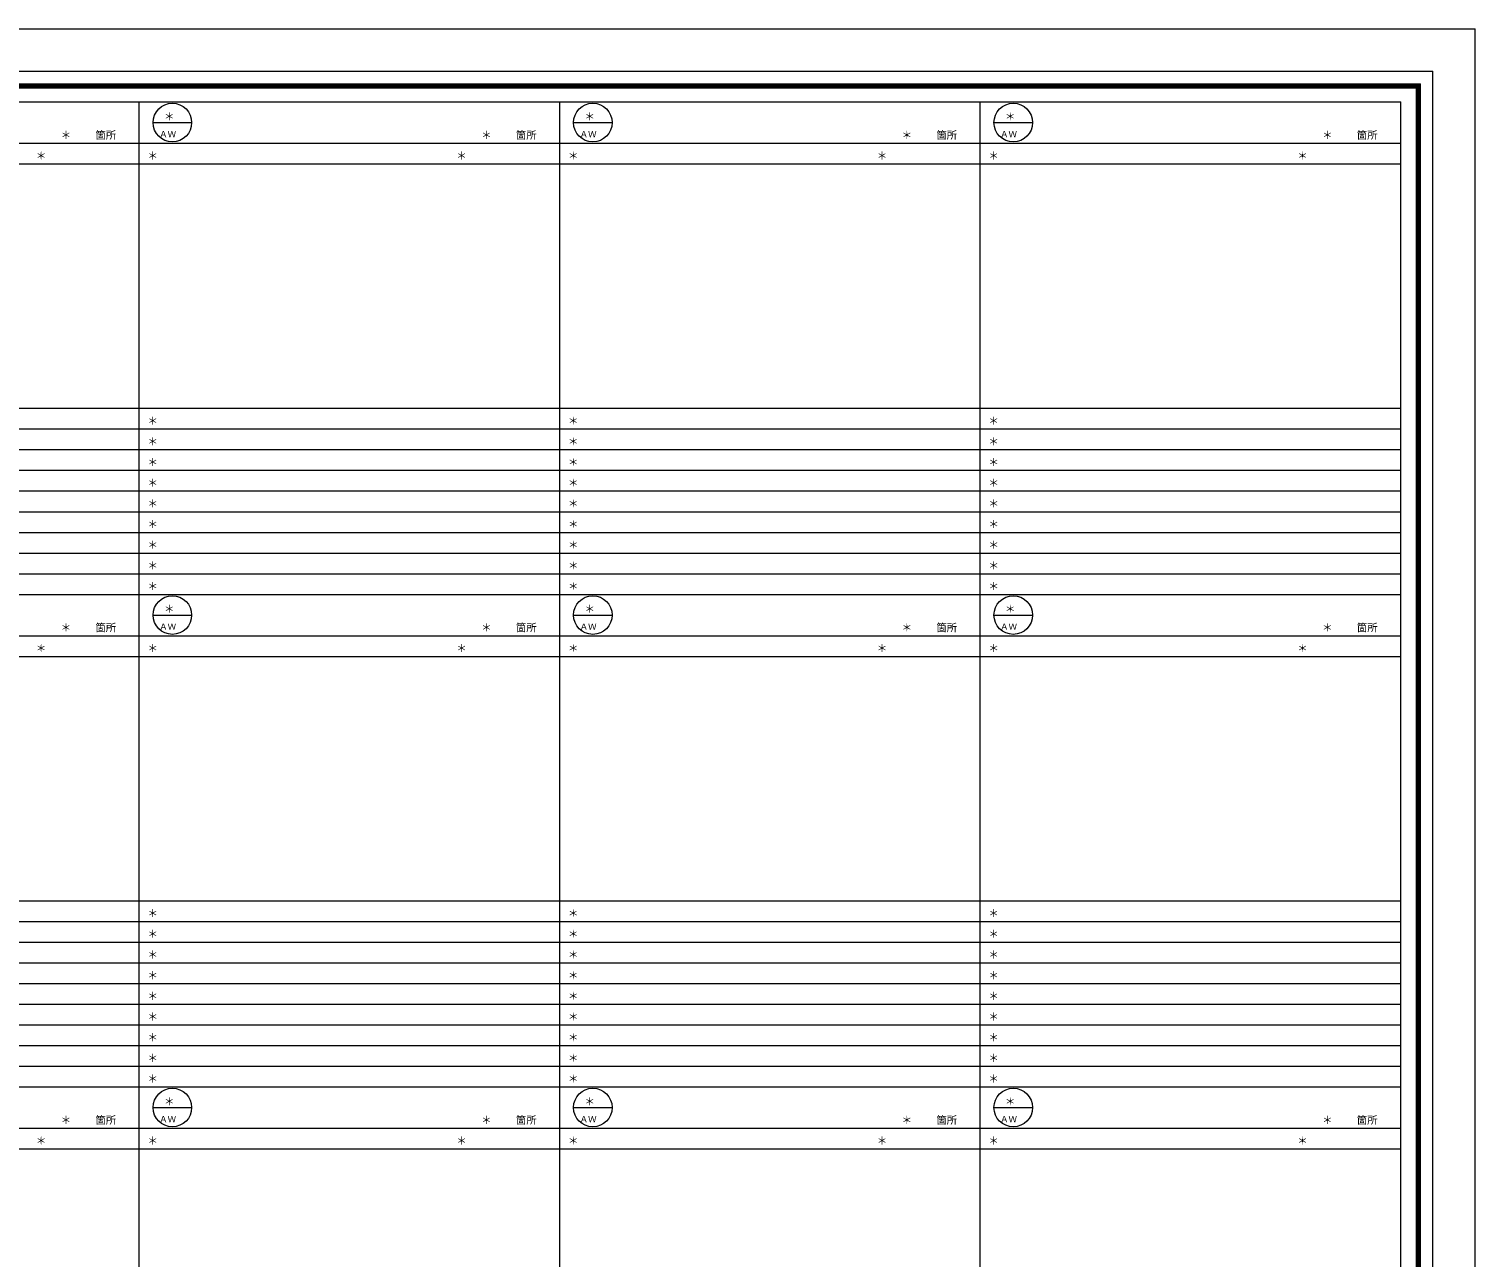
# Model space of a CAD drawing. Units: millimetres, scale not verified. Extents: x -20913 to 21137, y -14769 to 14931.
# Drawn here: x 3645 to 21137, y 81 to 14931 of the extents above; entities that cross this region are included whole.
import ezdxf
from ezdxf.enums import TextEntityAlignment as Align

# ---------------------------------------------------------------- set-up
doc = ezdxf.new("R2010")
doc.units = ezdxf.units.MM
doc.header["$LTSCALE"] = 50
doc.layers.add('0-0_0', color=4, linetype='Continuous')
doc.layers.add('0-1_USER1', color=4, linetype='Continuous', lineweight=9)
doc.styles.add('ＭＳ ゴシック', font='')
doc.styles.get('ＭＳ ゴシック').set_extended_font_data('MS Gothic')

msp = doc.modelspace()

# ---------------------------------------------------------------- linework, layer by layer
at = {"layer": '0-1_USER1', "color": 7}
for p, q in [((-20913.26, 14931.42), (21136.74, 14931.42)), ((21136.74, -14768.58), (21136.74, 14931.42)), ((-20403.49, 14418.83), (20627.53, 14418.83)), ((20627.53, -14267.83), (20627.53, 14418.83)), ((-20253.49, 14269.39), (20476.97, 14269.39)), ((-20241.08, 14256.99), (20464.56, 14256.99)), ((-20228.11, 14244.01), (20452.16, 14244.01)), ((-20215.7, 14231.04), (20439.18, 14231.04)), ((-20203.3, 14218.64), (20426.78, 14218.64)), ((20426.78, -14067.64), (20426.78, 14218.64)), ((20439.18, -14080.61), (20439.18, 14231.04)), ((20452.16, -14093.58), (20452.16, 14244.01)), ((20464.56, -14105.99), (20464.56, 14256.99)), ((20476.97, -14118.39), (20476.97, 14269.39)), ((-20013.22, 14049.36), (20236.78, 14049.36)), ((4979.64, -9770.64), (4979.64, 14049.36)), ((10065.35, -9770.64), (10065.35, 14049.36)), ((15151.06, -9770.64), (15151.06, 14049.36)), ((20236.78, -9770.64), (20236.78, 14049.36)), ((5146.3, 13799.36), (5612.97, 13799.36)), ((5154.64, 13799.36), (5604.64, 13799.36)), ((10232.02, 13799.36), (10698.68, 13799.36)), ((10240.35, 13799.36), (10690.35, 13799.36)), ((15317.73, 13799.36), (15784.4, 13799.36)), ((15326.06, 13799.36), (15776.06, 13799.36)), ((-20013.22, 13549.36), (20236.78, 13549.36)), ((-20013.22, 13299.36), (20236.78, 13299.36)), ((-20013.22, 10344.36), (20236.78, 10344.36)), ((-20013.22, 10094.36), (20236.78, 10094.36)), ((-20013.22, 9844.36), (20236.78, 9844.36)), ((-20013.22, 9594.36), (20236.78, 9594.36)), ((-20013.22, 9344.36), (20236.78, 9344.36)), ((-20013.22, 9094.36), (20236.78, 9094.36)), ((-20013.22, 8844.36), (20236.78, 8844.36)), ((-20013.22, 8594.36), (20236.78, 8594.36)), ((-20013.22, 8344.36), (20236.78, 8344.36)), ((-20013.22, 8094.36), (20236.78, 8094.36)), ((5146.3, 7844.36), (5612.97, 7844.36)), ((5154.64, 7844.36), (5604.64, 7844.36)), ((10232.02, 7844.36), (10698.68, 7844.36)), ((10240.35, 7844.36), (10690.35, 7844.36)), ((15317.73, 7844.36), (15784.4, 7844.36)), ((15326.06, 7844.36), (15776.06, 7844.36)), ((-20013.22, 7594.36), (20236.78, 7594.36)), ((-20013.22, 7344.36), (20236.78, 7344.36)), ((-20013.22, 4389.36), (20236.78, 4389.36)), ((-20013.22, 4139.36), (20236.78, 4139.36)), ((-20013.22, 3889.36), (20236.78, 3889.36)), ((-20013.22, 3639.36), (20236.78, 3639.36)), ((-20013.22, 3389.36), (20236.78, 3389.36)), ((-20013.22, 3139.36), (20236.78, 3139.36)), ((-20013.22, 2889.36), (20236.78, 2889.36)), ((-20013.22, 2639.36), (20236.78, 2639.36)), ((-20013.22, 2389.36), (20236.78, 2389.36)), ((-20013.22, 2139.36), (20236.78, 2139.36)), ((5146.3, 1889.36), (5612.97, 1889.36)), ((5154.64, 1889.36), (5604.64, 1889.36)), ((10232.02, 1889.36), (10698.68, 1889.36)), ((10240.35, 1889.36), (10690.35, 1889.36)), ((15317.73, 1889.36), (15784.4, 1889.36)), ((15326.06, 1889.36), (15776.06, 1889.36)), ((-20013.22, 1639.36), (20236.78, 1639.36)), ((-20013.22, 1389.36), (20236.78, 1389.36))]:
    msp.add_line(p, q, dxfattribs=at)
msp.add_lwpolyline([(-20913.26, -14768.58), (21136.74, -14768.58), (21136.74, 14931.42)], dxfattribs=at)
for centre in [(5379.63, 13799.36), (5379.63, 13799.36), (10465.35, 13799.36), (10465.35, 13799.36), (15551.07, 13799.36), (15551.07, 13799.36), (5379.63, 7844.36), (5379.63, 7844.36), (10465.35, 7844.36), (10465.35, 7844.36), (15551.07, 7844.36), (15551.07, 7844.36), (5379.63, 1889.36), (5379.63, 1889.36), (10465.35, 1889.36), (10465.35, 1889.36), (15551.07, 1889.36), (15551.07, 1889.36)]:
    msp.add_circle(centre, 233.33, dxfattribs=at)

# ---------------------------------------------------------------- texts
at = {"layer": '0-0_0', "style": 'ＭＳ ゴシック'}
for p in [(5279.64, 13799.36), (10365.35, 13799.36), (15451.06, 13799.36), (4029.64, 13574.36), (9115.35, 13574.36), (14201.07, 13574.36), (19286.78, 13574.36), (3729.64, 13324.36), (5079.63, 13324.36), (8815.35, 13324.36), (10165.35, 13324.36), (13901.07, 13324.36), (15251.06, 13324.36), (18986.78, 13324.36), (5079.63, 10119.36), (10165.35, 10119.36), (15251.06, 10119.36), (5079.63, 9869.36), (10165.35, 9869.36), (15251.06, 9869.36), (5079.63, 9619.36), (10165.35, 9619.36), (15251.06, 9619.36), (5079.63, 9369.36), (10165.35, 9369.36), (15251.06, 9369.36), (5079.63, 9119.36), (10165.35, 9119.36), (15251.06, 9119.36), (5079.63, 8869.36), (10165.35, 8869.36), (15251.06, 8869.36), (5079.63, 8619.36), (10165.35, 8619.36), (15251.06, 8619.36), (5079.63, 8369.36), (10165.35, 8369.36), (15251.06, 8369.36), (5079.63, 8119.36), (10165.35, 8119.36), (15251.06, 8119.36), (5279.64, 7844.36), (10365.35, 7844.36), (15451.06, 7844.36), (4029.64, 7619.36), (9115.35, 7619.36), (14201.07, 7619.36), (19286.78, 7619.36), (3729.64, 7369.36), (5079.63, 7369.36), (8815.35, 7369.36), (10165.35, 7369.36), (13901.07, 7369.36), (15251.06, 7369.36), (18986.78, 7369.36), (5079.63, 4164.36), (10165.35, 4164.36), (15251.06, 4164.36), (5079.63, 3914.36), (10165.35, 3914.36), (15251.06, 3914.36), (5079.63, 3664.36), (10165.35, 3664.36), (15251.06, 3664.36), (5079.63, 3414.36), (10165.35, 3414.36), (15251.06, 3414.36), (5079.63, 3164.36), (10165.35, 3164.36), (15251.06, 3164.36), (5079.63, 2914.36), (10165.35, 2914.36), (15251.06, 2914.36), (5079.63, 2664.36), (10165.35, 2664.36), (15251.06, 2664.36), (5079.63, 2414.35), (10165.35, 2414.35), (15251.06, 2414.35), (5079.63, 2164.36), (10165.35, 2164.36), (15251.06, 2164.36), (5279.64, 1889.36), (10365.35, 1889.36), (15451.06, 1889.36), (4029.64, 1664.36), (9115.35, 1664.36), (14201.07, 1664.36), (19286.78, 1664.36), (3729.64, 1414.36), (5079.63, 1414.36), (8815.35, 1414.36), (10165.35, 1414.36), (13901.07, 1414.36), (15251.06, 1414.36), (18986.78, 1414.36)]:
    msp.add_text('＊', height=91.64, dxfattribs=at).set_placement(p, align=Align.BOTTOM_LEFT)
at = {"layer": '0-1_USER1', "style": 'ＭＳ ゴシック'}
for s, height, p in [('箇所', 91.64, (4449.64, 13574.36)), ('ＡＷ', 73.31, (5219.64, 13599.36)), ('ＡＷ', 73.31, (5219.64, 13599.36)), ('箇所', 91.64, (9535.35, 13574.36)), ('ＡＷ', 73.31, (10305.35, 13599.36)), ('ＡＷ', 73.31, (10305.35, 13599.36)), ('箇所', 91.64, (14621.06, 13574.36)), ('ＡＷ', 73.31, (15391.06, 13599.36)), ('ＡＷ', 73.31, (15391.06, 13599.36)), ('箇所', 91.64, (19706.78, 13574.36)), ('箇所', 91.64, (4449.64, 7619.36)), ('ＡＷ', 73.31, (5219.64, 7644.36)), ('ＡＷ', 73.31, (5219.64, 7644.36)), ('箇所', 91.64, (9535.35, 7619.36)), ('ＡＷ', 73.31, (10305.35, 7644.36)), ('ＡＷ', 73.31, (10305.35, 7644.36)), ('箇所', 91.64, (14621.06, 7619.36)), ('ＡＷ', 73.31, (15391.06, 7644.36)), ('ＡＷ', 73.31, (15391.06, 7644.36)), ('箇所', 91.64, (19706.78, 7619.36)), ('箇所', 91.64, (4449.64, 1664.36)), ('ＡＷ', 73.31, (5219.64, 1689.36)), ('ＡＷ', 73.31, (5219.64, 1689.36)), ('箇所', 91.64, (9535.35, 1664.36)), ('ＡＷ', 73.31, (10305.35, 1689.36)), ('ＡＷ', 73.31, (10305.35, 1689.36)), ('箇所', 91.64, (14621.06, 1664.36)), ('ＡＷ', 73.31, (15391.06, 1689.36)), ('ＡＷ', 73.31, (15391.06, 1689.36)), ('箇所', 91.64, (19706.78, 1664.36))]:
    msp.add_text(s, height=height, dxfattribs=at).set_placement(p, align=Align.BOTTOM_LEFT)

doc.saveas('drawing.dxf')
